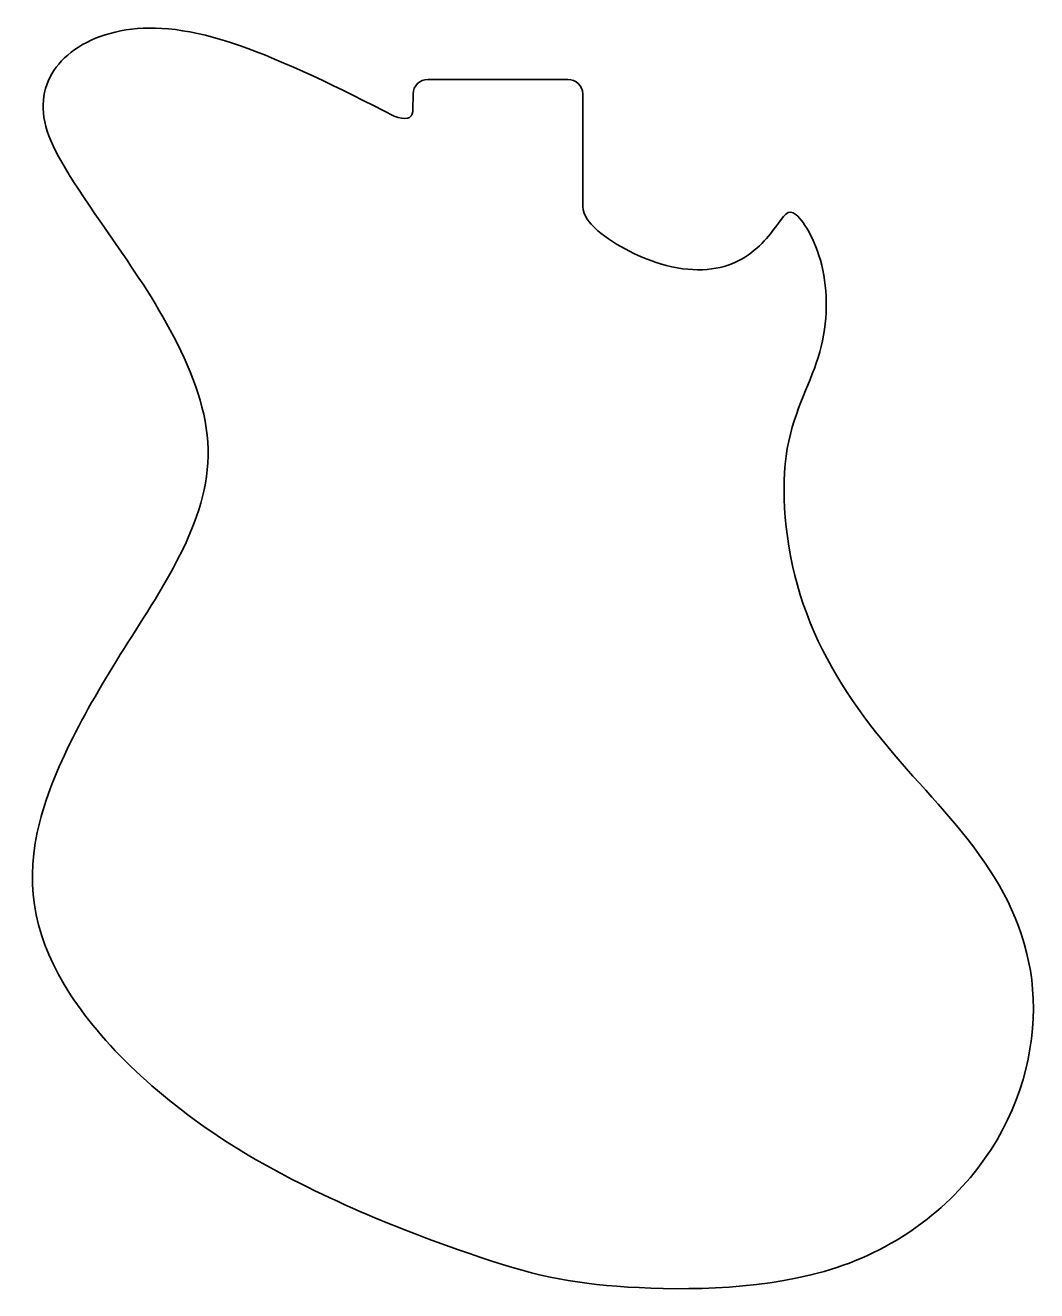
# Model space of a CAD drawing. Header units: inches. Extents: x 0.19 to 1.58, y 0.21 to 1.95.
import ezdxf

# ---------------------------------------------------------------- set-up
doc = ezdxf.new("R2010")
doc.units = ezdxf.units.IN
doc.header["$MEASUREMENT"] = 0
doc.layers.add('Blueprints', color=7, linetype='Continuous', lineweight=0)

msp = doc.modelspace()

# ---------------------------------------------------------------- linework, layer by layer
at = {"layer": 'Blueprints', "color": 220, "lineweight": 35}
msp.add_open_spline([(0.7454, 1.8771), (0.7457, 1.8771), (0.7461, 1.8771), (0.7465, 1.8771), (0.8103, 1.8771), (0.8741, 1.8771), (0.9379, 1.8771), (0.9381, 1.8771), (0.9382, 1.8771), (0.9383, 1.8771), (0.9494, 1.8772), (0.9588, 1.8685), (0.9588, 1.8572), (0.9588, 1.8055), (0.9588, 1.7538), (0.9588, 1.7021), (0.9588, 1.6892), (0.97, 1.6777), (0.9754, 1.6725), (0.9978, 1.6513), (1.0342, 1.6325), (1.0662, 1.6229), (1.1084, 1.6101), (1.1432, 1.6132), (1.1694, 1.6251), (1.1955, 1.637), (1.2131, 1.6578), (1.2246, 1.6735), (1.2361, 1.6893), (1.2416, 1.7), (1.2531, 1.6904), (1.2646, 1.6809), (1.282, 1.651), (1.2898, 1.6143), (1.2977, 1.5777), (1.296, 1.5343), (1.2833, 1.4937), (1.2707, 1.4531), (1.2471, 1.4153), (1.2392, 1.3577), (1.2314, 1.3002), (1.2393, 1.2229), (1.2629, 1.1535), (1.2866, 1.084), (1.326, 1.0223), (1.3709, 0.967), (1.4158, 0.9117), (1.4661, 0.8629), (1.5055, 0.8082), (1.5449, 0.7535), (1.5734, 0.6928), (1.579, 0.6226), (1.5846, 0.5523), (1.5672, 0.4724), (1.5217, 0.4019), (1.4762, 0.3313), (1.4027, 0.2701), (1.3092, 0.239), (1.2157, 0.208), (1.1024, 0.207), (1.0208, 0.2121), (0.9393, 0.2172), (0.8896, 0.2283), (0.8027, 0.2581), (0.7158, 0.2879), (0.5917, 0.3366), (0.4881, 0.3998), (0.3845, 0.463), (0.3013, 0.5408), (0.2528, 0.6151), (0.2043, 0.6894), (0.1905, 0.7603), (0.207, 0.8387), (0.2235, 0.9171), (0.2704, 1.003), (0.3267, 1.0924), (0.3829, 1.1818), (0.4486, 1.2747), (0.442, 1.3769), (0.4354, 1.4791), (0.3567, 1.5906), (0.3047, 1.6655), (0.2528, 1.7404), (0.2278, 1.7787), (0.2188, 1.8124), (0.2099, 1.8461), (0.217, 1.8751), (0.2367, 1.8983), (0.2564, 1.9216), (0.2886, 1.939), (0.3292, 1.9454), (0.3698, 1.9518), (0.4187, 1.9471), (0.4856, 1.9239), (0.5468, 1.9026), (0.6231, 1.8657), (0.6988, 1.8266), (0.7146, 1.8204), (0.7233, 1.8226), (0.7247, 1.8331), (0.7248, 1.8409), (0.7249, 1.8487), (0.7251, 1.8565), (0.7251, 1.8567), (0.7251, 1.857), (0.7251, 1.8572), (0.725, 1.8684), (0.7344, 1.8771), (0.7454, 1.8771)], degree=3, knots=[0, 0, 0, 0, 1, 1, 1, 2, 2, 2, 3, 3, 3, 4, 4, 4, 5, 5, 5, 6, 6, 6, 7, 7, 7, 8, 8, 8, 9, 9, 9, 10, 10, 10, 11, 11, 11, 12, 12, 12, 13, 13, 13, 14, 14, 14, 15, 15, 15, 16, 16, 16, 17, 17, 17, 18, 18, 18, 19, 19, 19, 20, 20, 20, 21, 21, 21, 22, 22, 22, 23, 23, 23, 24, 24, 24, 25, 25, 25, 26, 26, 26, 27, 27, 27, 28, 28, 28, 29, 29, 29, 30, 30, 30, 31, 31, 31, 32, 32, 32, 33, 33, 33, 34, 34, 34, 35, 35, 35, 36, 36, 36, 36], dxfattribs=at)

doc.saveas('drawing.dxf')
